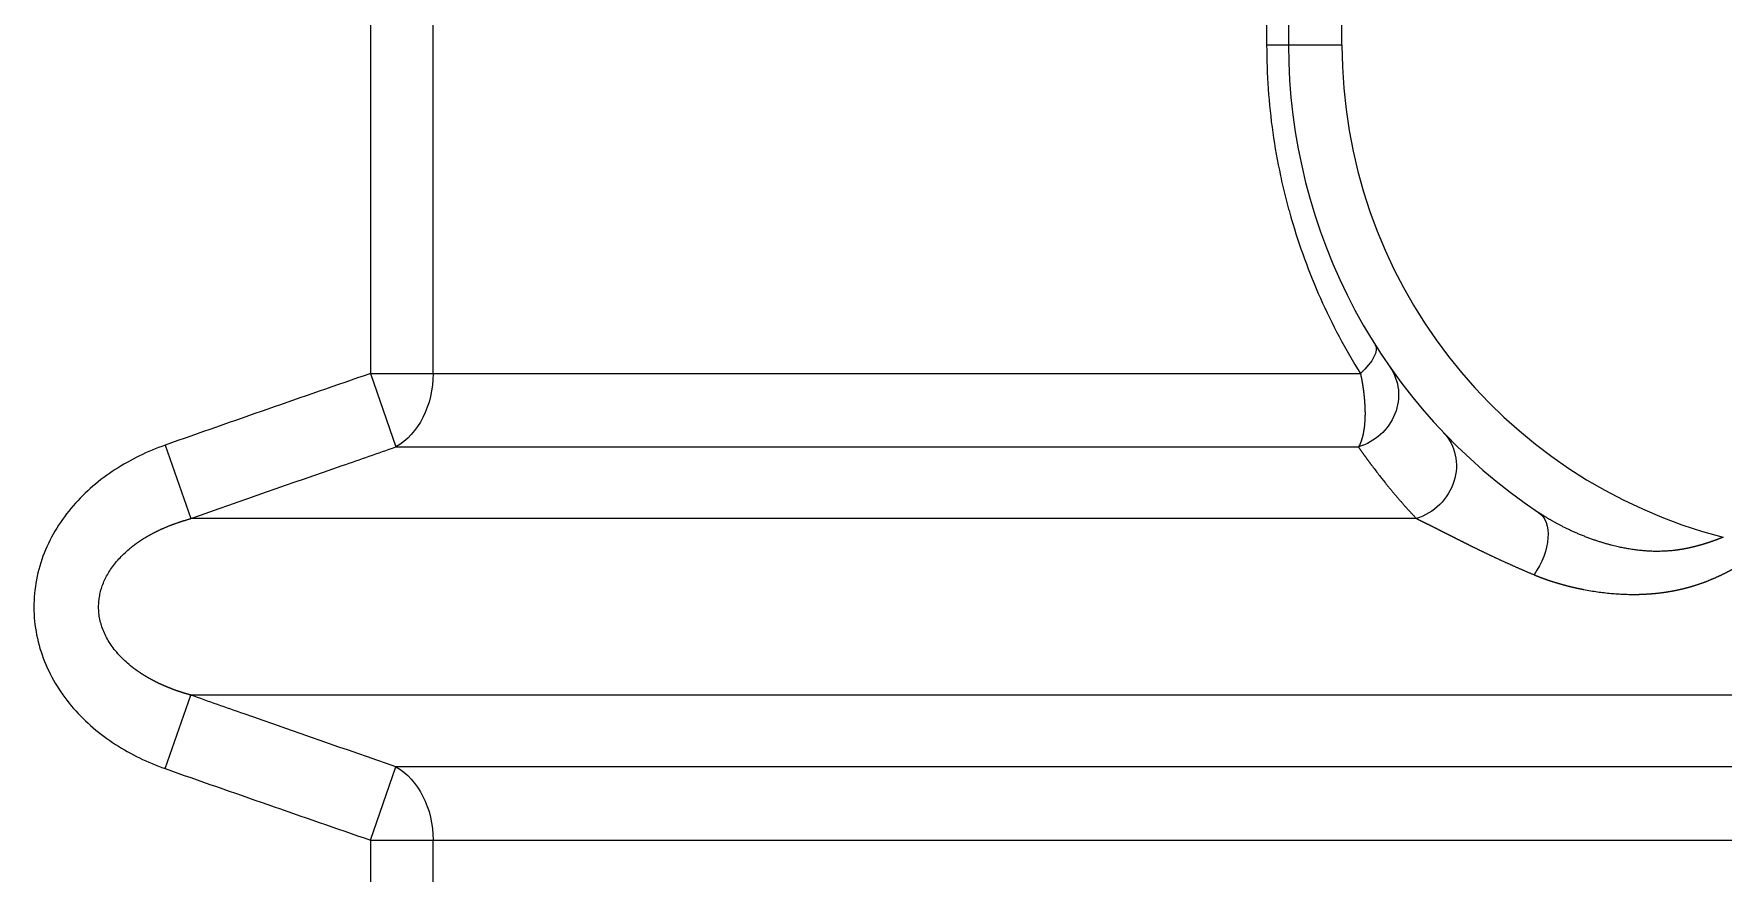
# Model space of a CAD drawing. Header units: millimetres. Extents: x 4664 to 8864, y -38 to 2932.
# Drawn here: x 7807.09 to 7834.59, y 1728.5 to 1742.15 of the extents above; entities that cross this region are included whole.
import ezdxf

# ---------------------------------------------------------------- set-up
doc = ezdxf.new("R2010")
doc.units = ezdxf.units.MM

msp = doc.modelspace()

# ---------------------------------------------------------------- linework, layer by layer
at = {"lineweight": 5}
for p, q in [((7812.571, 1747.682), (7812.571, 1736.626)), ((7813.59, 1736.626), (7813.59, 1747.682)), ((7827.159, 1742.336), (7827.159, 1741.971)), ((7827.515, 1742.336), (7827.515, 1741.971)), ((7828.385, 1741.971), (7828.385, 1742.336)), ((7828.385, 1741.971), (7827.159, 1741.971)), ((7812.571, 1736.626), (7828.686, 1736.626)), ((7812.571, 1736.626), (7812.983, 1735.431)), ((7809.227, 1735.46), (7809.648, 1734.266)), ((7812.983, 1735.431), (7828.653, 1735.431)), ((7829.596, 1734.266), (7809.648, 1734.266)), ((7809.227, 1730.198), (7809.648, 1731.393)), ((7865.931, 1731.393), (7809.648, 1731.393)), ((7812.571, 1729.033), (7812.983, 1730.228)), ((7864.958, 1730.228), (7812.983, 1730.228)), ((7812.571, 1729.033), (7812.571, 1717.977)), ((7812.571, 1729.033), (7866.152, 1729.033)), ((7813.59, 1717.977), (7813.59, 1729.033))]:
    msp.add_line(p, q, dxfattribs=at)
for radius, end in [(9.141, 236.3104), (8.271, 255.5415)]:
    msp.add_arc((7836.656, 1741.971), radius, 180, end, dxfattribs=at)
at = {"lineweight": 5, "extrusion": (0, 0, -1)}
for centre, major_axis, ratio, start_param, end_param in [((7828.19, 1736.626), (-0.736, -0.465), 0.347154, 3.141593, 4.209667), ((7828.455, 1736.227), (-0.713, -0.499), 0.935093, 3.141593, 5.057279), ((7812.571, 1736.626), (0, 1.306), 0.780444, 1.570796, 2.725761), ((7829.409, 1735.062), (-0.63, -0.601), 0.921263, 3.141593, 5.208198), ((7831.102, 1733.64), (-0.483, -0.724), 0.577181, 3.141593, 4.726892), ((7812.571, 1729.033), (0, 1.306), 0.780444, 0.415831, 1.570796)]:
    msp.add_ellipse(centre, major_axis=major_axis, ratio=ratio, start_param=start_param, end_param=end_param, dxfattribs=at)
at = {"lineweight": 5}
for points, knots in [([(7827.159, 1741.971), (7827.159, 1741.731), (7827.175, 1741.255), (7827.25, 1740.546), (7827.334, 1740.078), (7827.409, 1739.728), (7827.436, 1739.612), (7827.48, 1739.438), (7827.503, 1739.351), (7827.531, 1739.25), (7827.545, 1739.199), (7827.552, 1739.174), (7827.556, 1739.161), (7827.558, 1739.155), (7827.559, 1739.152), (7827.559, 1739.15), (7827.559, 1739.15), (7827.559, 1739.149), (7827.56, 1739.149), (7827.56, 1739.149), (7827.624, 1738.926), (7827.768, 1738.488), (7828.027, 1737.848), (7828.33, 1737.226), (7828.563, 1736.824), (7828.686, 1736.626)], [0, 0, 0, 0, 0.125, 0.25, 0.375, 0.375, 0.4375, 0.4375, 0.46875, 0.484375, 0.492188, 0.496094, 0.498047, 0.499023, 0.499512, 0.499756, 0.499878, 0.499939, 0.499939, 0.5, 0.5, 0.625, 0.75, 0.875, 1, 1, 1, 1]), ([(7828.686, 1736.626), (7828.687, 1736.624), (7828.687, 1736.621), (7828.688, 1736.616), (7828.689, 1736.611), (7828.69, 1736.606), (7828.691, 1736.6), (7828.692, 1736.595), (7828.693, 1736.59), (7828.694, 1736.585), (7828.695, 1736.58), (7828.696, 1736.575), (7828.698, 1736.569), (7828.699, 1736.564), (7828.7, 1736.559), (7828.701, 1736.554), (7828.702, 1736.548), (7828.703, 1736.543), (7828.704, 1736.538), (7828.705, 1736.532), (7828.706, 1736.527), (7828.707, 1736.522), (7828.708, 1736.516), (7828.708, 1736.511), (7828.709, 1736.505), (7828.71, 1736.5), (7828.711, 1736.494), (7828.712, 1736.489), (7828.713, 1736.483), (7828.714, 1736.477), (7828.715, 1736.472), (7828.716, 1736.466), (7828.717, 1736.461), (7828.718, 1736.455), (7828.719, 1736.449), (7828.72, 1736.443), (7828.721, 1736.438), (7828.722, 1736.432), (7828.723, 1736.426), (7828.723, 1736.42), (7828.724, 1736.415), (7828.725, 1736.409), (7828.726, 1736.403), (7828.727, 1736.397), (7828.728, 1736.391), (7828.729, 1736.385), (7828.73, 1736.379), (7828.73, 1736.374), (7828.731, 1736.368), (7828.732, 1736.362), (7828.733, 1736.356), (7828.734, 1736.35), (7828.734, 1736.344), (7828.735, 1736.338), (7828.736, 1736.332), (7828.737, 1736.326), (7828.737, 1736.319), (7828.738, 1736.313), (7828.739, 1736.307), (7828.74, 1736.301), (7828.74, 1736.295), (7828.741, 1736.289), (7828.742, 1736.283), (7828.742, 1736.277), (7828.743, 1736.27), (7828.744, 1736.264), (7828.744, 1736.258), (7828.745, 1736.252), (7828.746, 1736.245), (7828.746, 1736.239), (7828.747, 1736.233), (7828.748, 1736.227), (7828.748, 1736.22), (7828.749, 1736.214), (7828.749, 1736.208), (7828.75, 1736.201), (7828.75, 1736.195), (7828.751, 1736.189), (7828.751, 1736.182), (7828.752, 1736.176), (7828.752, 1736.17), (7828.753, 1736.163), (7828.753, 1736.157), (7828.754, 1736.15), (7828.754, 1736.144), (7828.754, 1736.137), (7828.755, 1736.131), (7828.755, 1736.125), (7828.756, 1736.118), (7828.756, 1736.112), (7828.756, 1736.105), (7828.757, 1736.099), (7828.757, 1736.092), (7828.757, 1736.086), (7828.757, 1736.079), (7828.758, 1736.073), (7828.758, 1736.066), (7828.758, 1736.06), (7828.758, 1736.053), (7828.759, 1736.047), (7828.759, 1736.04), (7828.759, 1736.034), (7828.759, 1736.027), (7828.759, 1736.021), (7828.759, 1736.014), (7828.759, 1736.008), (7828.76, 1736.001), (7828.76, 1735.995), (7828.76, 1735.988), (7828.76, 1735.982), (7828.76, 1735.975), (7828.76, 1735.969), (7828.76, 1735.962), (7828.76, 1735.956), (7828.76, 1735.949), (7828.759, 1735.943), (7828.759, 1735.936), (7828.759, 1735.93), (7828.759, 1735.923), (7828.759, 1735.917), (7828.759, 1735.904), (7828.758, 1735.884), (7828.757, 1735.859), (7828.755, 1735.835), (7828.753, 1735.812), (7828.751, 1735.789), (7828.749, 1735.768), (7828.747, 1735.747), (7828.744, 1735.728), (7828.741, 1735.709), (7828.738, 1735.691), (7828.735, 1735.674), (7828.732, 1735.657), (7828.729, 1735.641), (7828.726, 1735.626), (7828.722, 1735.612), (7828.719, 1735.599), (7828.716, 1735.586), (7828.712, 1735.574), (7828.709, 1735.562), (7828.705, 1735.551), (7828.702, 1735.541), (7828.699, 1735.531), (7828.695, 1735.522), (7828.692, 1735.513), (7828.689, 1735.505), (7828.686, 1735.497), (7828.683, 1735.49), (7828.68, 1735.483), (7828.677, 1735.476), (7828.674, 1735.471), (7828.672, 1735.465), (7828.669, 1735.46), (7828.667, 1735.455), (7828.665, 1735.451), (7828.662, 1735.447), (7828.66, 1735.443), (7828.658, 1735.439), (7828.657, 1735.436), (7828.655, 1735.434), (7828.654, 1735.432), (7828.653, 1735.431)], [0, 0, 0, 0, 0.003244, 0.006503, 0.009779, 0.013071, 0.016378, 0.019702, 0.023042, 0.026398, 0.02977, 0.033158, 0.036562, 0.039983, 0.043419, 0.046872, 0.05034, 0.053825, 0.057326, 0.060843, 0.064376, 0.067925, 0.07149, 0.075071, 0.078669, 0.082282, 0.085912, 0.089558, 0.09322, 0.096898, 0.100593, 0.104303, 0.10803, 0.111772, 0.115531, 0.119306, 0.123098, 0.126905, 0.130729, 0.134568, 0.138424, 0.142296, 0.146185, 0.150089, 0.15401, 0.157947, 0.1619, 0.165869, 0.169854, 0.173856, 0.177874, 0.181908, 0.185958, 0.190024, 0.194107, 0.198206, 0.202321, 0.206452, 0.2106, 0.214764, 0.218944, 0.22314, 0.227352, 0.231581, 0.235826, 0.240087, 0.244364, 0.248658, 0.252968, 0.257294, 0.261636, 0.265995, 0.27037, 0.274761, 0.279168, 0.283592, 0.288032, 0.292488, 0.296961, 0.301449, 0.305954, 0.310475, 0.315013, 0.319567, 0.324137, 0.328723, 0.333326, 0.337945, 0.34258, 0.347232, 0.351899, 0.356584, 0.361284, 0.366001, 0.370734, 0.375483, 0.380248, 0.38503, 0.389829, 0.394643, 0.399474, 0.404321, 0.409185, 0.414064, 0.41896, 0.423873, 0.428802, 0.433747, 0.438708, 0.443686, 0.44868, 0.45369, 0.458717, 0.46376, 0.468819, 0.473895, 0.478987, 0.484096, 0.48922, 0.494361, 0.499519, 0.520475, 0.540999, 0.56109, 0.580748, 0.599973, 0.618766, 0.637125, 0.655052, 0.672546, 0.689607, 0.706235, 0.72243, 0.738192, 0.753521, 0.768417, 0.78288, 0.79691, 0.810507, 0.82367, 0.836401, 0.848698, 0.860561, 0.871992, 0.882989, 0.893553, 0.903684, 0.913381, 0.922645, 0.931475, 0.939872, 0.947835, 0.955365, 0.962462, 0.969125, 0.975355, 0.981151, 0.986513, 0.991442, 0.995938, 1, 1, 1, 1]), ([(7809.227, 1735.46), (7808.941, 1735.36), (7808.666, 1735.227), (7808.161, 1734.898), (7807.928, 1734.701), (7807.533, 1734.245), (7807.37, 1733.984), (7807.149, 1733.425), (7807.09, 1733.121), (7807.092, 1732.522), (7807.153, 1732.218), (7807.376, 1731.665), (7807.54, 1731.404), (7807.934, 1730.952), (7808.168, 1730.755), (7808.672, 1730.429), (7808.941, 1730.299), (7809.227, 1730.198)], [0, 0, 0, 0, 0.125, 0.125, 0.25, 0.25, 0.375, 0.375, 0.5, 0.5, 0.625, 0.625, 0.75, 0.75, 0.875, 0.875, 1, 1, 1, 1]), ([(7809.648, 1734.266), (7810.469, 1734.556), (7811.29, 1734.844), (7812.402, 1735.23), (7812.693, 1735.331), (7812.983, 1735.431)], [0, 0, 0, 0, 0.739335, 0.739335, 1, 1, 1, 1]), ([(7828.653, 1735.431), (7828.656, 1735.427), (7828.661, 1735.42), (7828.669, 1735.408), (7828.677, 1735.397), (7828.685, 1735.386), (7828.693, 1735.374), (7828.701, 1735.363), (7828.708, 1735.352), (7828.716, 1735.342), (7828.724, 1735.331), (7828.731, 1735.32), (7828.739, 1735.31), (7828.746, 1735.299), (7828.754, 1735.289), (7828.761, 1735.279), (7828.768, 1735.268), (7828.775, 1735.258), (7828.783, 1735.248), (7828.79, 1735.239), (7828.797, 1735.229), (7828.804, 1735.219), (7828.811, 1735.21), (7828.818, 1735.2), (7828.825, 1735.191), (7828.832, 1735.181), (7828.838, 1735.172), (7828.845, 1735.163), (7828.852, 1735.154), (7828.858, 1735.145), (7828.882, 1735.114), (7828.922, 1735.06), (7828.98, 1734.986), (7829.036, 1734.914), (7829.079, 1734.859), (7829.11, 1734.822), (7829.128, 1734.799), (7829.146, 1734.777), (7829.165, 1734.755), (7829.183, 1734.733), (7829.201, 1734.711), (7829.219, 1734.689), (7829.237, 1734.668), (7829.255, 1734.646), (7829.274, 1734.625), (7829.292, 1734.604), (7829.31, 1734.583), (7829.328, 1734.562), (7829.346, 1734.541), (7829.364, 1734.521), (7829.382, 1734.5), (7829.4, 1734.48), (7829.418, 1734.46), (7829.436, 1734.44), (7829.454, 1734.42), (7829.472, 1734.4), (7829.49, 1734.381), (7829.508, 1734.361), (7829.525, 1734.342), (7829.543, 1734.323), (7829.561, 1734.304), (7829.579, 1734.285), (7829.59, 1734.272), (7829.596, 1734.266)], [0, 0, 0, 0, 0.009764, 0.019446, 0.029047, 0.038567, 0.048006, 0.057363, 0.066639, 0.075833, 0.084946, 0.093978, 0.102927, 0.111796, 0.120582, 0.129287, 0.13791, 0.146451, 0.154911, 0.163288, 0.171584, 0.179798, 0.18793, 0.19598, 0.203948, 0.211834, 0.219638, 0.227359, 0.234999, 0.242556, 0.250031, 0.315962, 0.379605, 0.440952, 0.499997, 0.519308, 0.538513, 0.557611, 0.576601, 0.595485, 0.614261, 0.63293, 0.651491, 0.669945, 0.688291, 0.70653, 0.72466, 0.742683, 0.760598, 0.778404, 0.796102, 0.813692, 0.831173, 0.848546, 0.86581, 0.882965, 0.900012, 0.916949, 0.933778, 0.950497, 0.967108, 0.983608, 1, 1, 1, 1]), ([(7809.648, 1731.393), (7809.645, 1731.394), (7809.639, 1731.395), (7809.63, 1731.397), (7809.622, 1731.4), (7809.613, 1731.402), (7809.605, 1731.405), (7809.597, 1731.407), (7809.588, 1731.41), (7809.58, 1731.412), (7809.571, 1731.414), (7809.563, 1731.417), (7809.555, 1731.419), (7809.546, 1731.422), (7809.538, 1731.425), (7809.53, 1731.427), (7809.522, 1731.43), (7809.513, 1731.432), (7809.505, 1731.435), (7809.497, 1731.437), (7809.489, 1731.44), (7809.481, 1731.443), (7809.473, 1731.445), (7809.465, 1731.448), (7809.457, 1731.451), (7809.449, 1731.453), (7809.441, 1731.456), (7809.433, 1731.459), (7809.425, 1731.462), (7809.417, 1731.464), (7809.409, 1731.467), (7809.401, 1731.47), (7809.393, 1731.473), (7809.385, 1731.476), (7809.378, 1731.478), (7809.37, 1731.481), (7809.362, 1731.484), (7809.354, 1731.487), (7809.347, 1731.49), (7809.339, 1731.493), (7809.331, 1731.496), (7809.324, 1731.499), (7809.316, 1731.502), (7809.309, 1731.505), (7809.301, 1731.508), (7809.294, 1731.511), (7809.286, 1731.514), (7809.279, 1731.517), (7809.271, 1731.52), (7809.264, 1731.523), (7809.257, 1731.526), (7809.249, 1731.529), (7809.242, 1731.532), (7809.235, 1731.535), (7809.227, 1731.538), (7809.22, 1731.541), (7809.213, 1731.544), (7809.206, 1731.547), (7809.199, 1731.551), (7809.192, 1731.554), (7809.184, 1731.557), (7809.177, 1731.56), (7809.17, 1731.563), (7809.163, 1731.567), (7809.156, 1731.57), (7809.149, 1731.573), (7809.142, 1731.576), (7809.135, 1731.579), (7809.128, 1731.583), (7809.122, 1731.586), (7809.115, 1731.589), (7809.108, 1731.593), (7809.101, 1731.596), (7809.094, 1731.599), (7809.088, 1731.603), (7809.081, 1731.606), (7809.074, 1731.609), (7809.068, 1731.613), (7809.061, 1731.616), (7809.054, 1731.619), (7809.048, 1731.623), (7809.041, 1731.626), (7809.035, 1731.63), (7809.028, 1731.633), (7809.022, 1731.636), (7809.015, 1731.64), (7809.009, 1731.643), (7809.002, 1731.647), (7808.996, 1731.65), (7808.99, 1731.654), (7808.983, 1731.657), (7808.977, 1731.661), (7808.971, 1731.664), (7808.964, 1731.668), (7808.958, 1731.671), (7808.952, 1731.675), (7808.946, 1731.678), (7808.94, 1731.682), (7808.934, 1731.686), (7808.928, 1731.689), (7808.921, 1731.693), (7808.915, 1731.696), (7808.909, 1731.7), (7808.903, 1731.704), (7808.898, 1731.707), (7808.892, 1731.711), (7808.886, 1731.714), (7808.88, 1731.718), (7808.874, 1731.722), (7808.868, 1731.725), (7808.862, 1731.729), (7808.857, 1731.733), (7808.851, 1731.736), (7808.845, 1731.74), (7808.839, 1731.744), (7808.834, 1731.747), (7808.828, 1731.751), (7808.822, 1731.755), (7808.817, 1731.759), (7808.811, 1731.762), (7808.806, 1731.766), (7808.8, 1731.77), (7808.795, 1731.774), (7808.789, 1731.777), (7808.784, 1731.781), (7808.779, 1731.785), (7808.773, 1731.789), (7808.768, 1731.792), (7808.762, 1731.796), (7808.757, 1731.8), (7808.752, 1731.804), (7808.747, 1731.808), (7808.741, 1731.811), (7808.736, 1731.815), (7808.731, 1731.819), (7808.726, 1731.823), (7808.721, 1731.827), (7808.716, 1731.831), (7808.711, 1731.834), (7808.706, 1731.838), (7808.701, 1731.842), (7808.696, 1731.846), (7808.691, 1731.85), (7808.686, 1731.854), (7808.681, 1731.858), (7808.676, 1731.861), (7808.671, 1731.865), (7808.634, 1731.895), (7808.568, 1731.953), (7808.479, 1732.042), (7808.4, 1732.135), (7808.332, 1732.23), (7808.274, 1732.327), (7808.227, 1732.426), (7808.19, 1732.526), (7808.164, 1732.627), (7808.148, 1732.728), (7808.143, 1732.826), (7808.148, 1732.921), (7808.161, 1733.013), (7808.182, 1733.105), (7808.212, 1733.196), (7808.251, 1733.286), (7808.299, 1733.375), (7808.355, 1733.462), (7808.42, 1733.548), (7808.493, 1733.631), (7808.575, 1733.712), (7808.637, 1733.765), (7808.674, 1733.795), (7808.683, 1733.803), (7808.693, 1733.811), (7808.703, 1733.818), (7808.712, 1733.826), (7808.722, 1733.833), (7808.732, 1733.841), (7808.742, 1733.848), (7808.753, 1733.855), (7808.763, 1733.863), (7808.773, 1733.87), (7808.784, 1733.878), (7808.795, 1733.885), (7808.805, 1733.892), (7808.816, 1733.9), (7808.827, 1733.907), (7808.838, 1733.914), (7808.849, 1733.921), (7808.86, 1733.928), (7808.872, 1733.936), (7808.883, 1733.943), (7808.895, 1733.95), (7808.906, 1733.957), (7808.918, 1733.964), (7808.93, 1733.971), (7808.942, 1733.978), (7808.954, 1733.985), (7808.966, 1733.992), (7808.978, 1733.999), (7808.991, 1734.005), (7809.003, 1734.012), (7809.015, 1734.019), (7809.028, 1734.026), (7809.041, 1734.032), (7809.054, 1734.039), (7809.067, 1734.046), (7809.08, 1734.052), (7809.093, 1734.059), (7809.106, 1734.065), (7809.119, 1734.072), (7809.133, 1734.078), (7809.146, 1734.084), (7809.16, 1734.091), (7809.174, 1734.097), (7809.187, 1734.103), (7809.201, 1734.109), (7809.215, 1734.115), (7809.23, 1734.121), (7809.244, 1734.128), (7809.258, 1734.134), (7809.272, 1734.139), (7809.287, 1734.145), (7809.302, 1734.151), (7809.316, 1734.157), (7809.331, 1734.163), (7809.346, 1734.168), (7809.361, 1734.174), (7809.376, 1734.18), (7809.391, 1734.185), (7809.407, 1734.191), (7809.422, 1734.196), (7809.438, 1734.201), (7809.453, 1734.207), (7809.469, 1734.212), (7809.485, 1734.217), (7809.5, 1734.222), (7809.516, 1734.227), (7809.533, 1734.232), (7809.549, 1734.237), (7809.565, 1734.242), (7809.581, 1734.247), (7809.598, 1734.252), (7809.614, 1734.257), (7809.631, 1734.261), (7809.642, 1734.264), (7809.648, 1734.266)], [0, 0, 0, 0, 0.002031, 0.004058, 0.006081, 0.008099, 0.010112, 0.012121, 0.014125, 0.016125, 0.01812, 0.02011, 0.022096, 0.024078, 0.026055, 0.028027, 0.029995, 0.031959, 0.033918, 0.035872, 0.037822, 0.039767, 0.041708, 0.043644, 0.045576, 0.047503, 0.049426, 0.051344, 0.053258, 0.055167, 0.057072, 0.058972, 0.060867, 0.062759, 0.064645, 0.066527, 0.068405, 0.070278, 0.072147, 0.074011, 0.075871, 0.077726, 0.079577, 0.081423, 0.083265, 0.085102, 0.086935, 0.088763, 0.090587, 0.092406, 0.094221, 0.096032, 0.097838, 0.099639, 0.101436, 0.103229, 0.105017, 0.106801, 0.10858, 0.110355, 0.112125, 0.113891, 0.115652, 0.11741, 0.119162, 0.12091, 0.122654, 0.124393, 0.126128, 0.127859, 0.129585, 0.131306, 0.133023, 0.134736, 0.136444, 0.138148, 0.139848, 0.141543, 0.143234, 0.14492, 0.146602, 0.14828, 0.149953, 0.151622, 0.153286, 0.154946, 0.156602, 0.158253, 0.1599, 0.161543, 0.163181, 0.164815, 0.166444, 0.168069, 0.16969, 0.171306, 0.172919, 0.174526, 0.17613, 0.177729, 0.179324, 0.180914, 0.1825, 0.184082, 0.18566, 0.187233, 0.188802, 0.190366, 0.191927, 0.193483, 0.195034, 0.196582, 0.198125, 0.199664, 0.201199, 0.202729, 0.204255, 0.205777, 0.207295, 0.208808, 0.210317, 0.211822, 0.213323, 0.214819, 0.216311, 0.217799, 0.219283, 0.220763, 0.222238, 0.223709, 0.225176, 0.226639, 0.228097, 0.229552, 0.231002, 0.232448, 0.23389, 0.235328, 0.236761, 0.238191, 0.239616, 0.241037, 0.242454, 0.243867, 0.245276, 0.246681, 0.248081, 0.249478, 0.27888, 0.307059, 0.334092, 0.360063, 0.385072, 0.409228, 0.432657, 0.455495, 0.477889, 0.499996, 0.520039, 0.540307, 0.560919, 0.581985, 0.603612, 0.625896, 0.648924, 0.672776, 0.697522, 0.723225, 0.74994, 0.752666, 0.755408, 0.758166, 0.760939, 0.763728, 0.766533, 0.769354, 0.772191, 0.775043, 0.777912, 0.780797, 0.783698, 0.786614, 0.789547, 0.792496, 0.795462, 0.798443, 0.801441, 0.804455, 0.807486, 0.810532, 0.813596, 0.816675, 0.819771, 0.822884, 0.826013, 0.829158, 0.83232, 0.835499, 0.838694, 0.841906, 0.845135, 0.84838, 0.851642, 0.854921, 0.858216, 0.861528, 0.864857, 0.868203, 0.871566, 0.874945, 0.878342, 0.881755, 0.885185, 0.888632, 0.892097, 0.895578, 0.899076, 0.902591, 0.906123, 0.909672, 0.913238, 0.916822, 0.920422, 0.924039, 0.927674, 0.931326, 0.934994, 0.93868, 0.942384, 0.946104, 0.949842, 0.953596, 0.957368, 0.961158, 0.964964, 0.968788, 0.972629, 0.976487, 0.980363, 0.984255, 0.988166, 0.992093, 0.996038, 1, 1, 1, 1]), ([(7829.596, 1734.266), (7829.598, 1734.265), (7829.601, 1734.264), (7829.606, 1734.261), (7829.611, 1734.259), (7829.615, 1734.257), (7829.62, 1734.255), (7829.625, 1734.252), (7829.63, 1734.25), (7829.635, 1734.248), (7829.64, 1734.245), (7829.645, 1734.243), (7829.65, 1734.24), (7829.655, 1734.238), (7829.66, 1734.236), (7829.665, 1734.233), (7829.67, 1734.231), (7829.675, 1734.228), (7829.68, 1734.226), (7829.685, 1734.223), (7829.69, 1734.221), (7829.696, 1734.218), (7829.701, 1734.216), (7829.706, 1734.213), (7829.711, 1734.211), (7829.717, 1734.208), (7829.722, 1734.205), (7829.727, 1734.203), (7829.733, 1734.2), (7829.738, 1734.197), (7829.744, 1734.195), (7829.749, 1734.192), (7829.755, 1734.189), (7829.76, 1734.187), (7829.766, 1734.184), (7829.771, 1734.181), (7829.777, 1734.178), (7829.782, 1734.176), (7829.788, 1734.173), (7829.794, 1734.17), (7829.799, 1734.167), (7829.805, 1734.164), (7829.811, 1734.161), (7829.816, 1734.158), (7829.822, 1734.156), (7829.828, 1734.153), (7829.834, 1734.15), (7829.84, 1734.147), (7829.846, 1734.144), (7829.852, 1734.141), (7829.857, 1734.138), (7829.863, 1734.135), (7829.869, 1734.132), (7829.875, 1734.129), (7829.881, 1734.126), (7829.888, 1734.123), (7829.894, 1734.12), (7829.9, 1734.117), (7829.906, 1734.113), (7829.912, 1734.11), (7829.918, 1734.107), (7829.924, 1734.104), (7829.931, 1734.101), (7829.937, 1734.098), (7829.943, 1734.095), (7829.95, 1734.091), (7829.956, 1734.088), (7829.962, 1734.085), (7829.969, 1734.082), (7829.975, 1734.078), (7829.982, 1734.075), (7829.988, 1734.072), (7829.995, 1734.068), (7830.001, 1734.065), (7830.008, 1734.062), (7830.014, 1734.058), (7830.021, 1734.055), (7830.028, 1734.052), (7830.034, 1734.048), (7830.041, 1734.045), (7830.048, 1734.042), (7830.054, 1734.038), (7830.061, 1734.035), (7830.068, 1734.031), (7830.075, 1734.028), (7830.082, 1734.024), (7830.089, 1734.021), (7830.096, 1734.017), (7830.103, 1734.014), (7830.109, 1734.01), (7830.116, 1734.007), (7830.123, 1734.003), (7830.131, 1734), (7830.138, 1733.996), (7830.145, 1733.992), (7830.152, 1733.989), (7830.159, 1733.985), (7830.166, 1733.981), (7830.173, 1733.978), (7830.181, 1733.974), (7830.188, 1733.97), (7830.195, 1733.967), (7830.202, 1733.963), (7830.21, 1733.959), (7830.217, 1733.956), (7830.225, 1733.952), (7830.232, 1733.948), (7830.239, 1733.944), (7830.247, 1733.941), (7830.254, 1733.937), (7830.262, 1733.933), (7830.27, 1733.929), (7830.277, 1733.925), (7830.285, 1733.922), (7830.292, 1733.918), (7830.3, 1733.914), (7830.308, 1733.91), (7830.316, 1733.906), (7830.323, 1733.902), (7830.331, 1733.898), (7830.339, 1733.894), (7830.347, 1733.891), (7830.355, 1733.887), (7830.362, 1733.883), (7830.37, 1733.879), (7830.378, 1733.875), (7830.386, 1733.871), (7830.394, 1733.867), (7830.402, 1733.863), (7830.41, 1733.859), (7830.419, 1733.855), (7830.427, 1733.851), (7830.435, 1733.847), (7830.446, 1733.841), (7830.459, 1733.834), (7830.475, 1733.826), (7830.492, 1733.818), (7830.508, 1733.81), (7830.525, 1733.802), (7830.542, 1733.794), (7830.558, 1733.786), (7830.575, 1733.777), (7830.592, 1733.769), (7830.609, 1733.761), (7830.626, 1733.753), (7830.643, 1733.744), (7830.66, 1733.736), (7830.678, 1733.728), (7830.695, 1733.719), (7830.712, 1733.711), (7830.73, 1733.702), (7830.747, 1733.694), (7830.765, 1733.686), (7830.783, 1733.677), (7830.801, 1733.669), (7830.818, 1733.66), (7830.836, 1733.652), (7830.855, 1733.643), (7830.873, 1733.635), (7830.891, 1733.626), (7830.909, 1733.618), (7830.927, 1733.609), (7830.946, 1733.601), (7830.964, 1733.592), (7830.983, 1733.584), (7831.002, 1733.575), (7831.02, 1733.566), (7831.039, 1733.558), (7831.058, 1733.549), (7831.077, 1733.541), (7831.096, 1733.532), (7831.115, 1733.523), (7831.135, 1733.515), (7831.154, 1733.506), (7831.173, 1733.498), (7831.193, 1733.489), (7831.212, 1733.48), (7831.232, 1733.472), (7831.251, 1733.463), (7831.271, 1733.454), (7831.291, 1733.446), (7831.311, 1733.437), (7831.331, 1733.428), (7831.351, 1733.42), (7831.371, 1733.411), (7831.391, 1733.403), (7831.411, 1733.394), (7831.431, 1733.385), (7831.452, 1733.377), (7831.472, 1733.368), (7831.493, 1733.36), (7831.507, 1733.354), (7831.513, 1733.351)], [0, 0, 0, 0, 0.003387, 0.006779, 0.010177, 0.013582, 0.016992, 0.020408, 0.02383, 0.027258, 0.030693, 0.034133, 0.037579, 0.04103, 0.044488, 0.047952, 0.051422, 0.054898, 0.05838, 0.061868, 0.065362, 0.068862, 0.072368, 0.07588, 0.079398, 0.082922, 0.086452, 0.089988, 0.09353, 0.097078, 0.100633, 0.104193, 0.10776, 0.111332, 0.114911, 0.118495, 0.122086, 0.125683, 0.129286, 0.132895, 0.13651, 0.140131, 0.143759, 0.147392, 0.151032, 0.154678, 0.15833, 0.161988, 0.165652, 0.169322, 0.172999, 0.176681, 0.18037, 0.184065, 0.187766, 0.191473, 0.195187, 0.198907, 0.202632, 0.206365, 0.210103, 0.213847, 0.217598, 0.221355, 0.225118, 0.228887, 0.232663, 0.236444, 0.240232, 0.244026, 0.247827, 0.251633, 0.255446, 0.259265, 0.263091, 0.266922, 0.27076, 0.274605, 0.278455, 0.282312, 0.286175, 0.290044, 0.293919, 0.297801, 0.301689, 0.305584, 0.309484, 0.313391, 0.317305, 0.321224, 0.32515, 0.329082, 0.333021, 0.336966, 0.340917, 0.344874, 0.348838, 0.352808, 0.356785, 0.360768, 0.364757, 0.368752, 0.372754, 0.376762, 0.380777, 0.384798, 0.388825, 0.392859, 0.396899, 0.400945, 0.404998, 0.409057, 0.413123, 0.417195, 0.421273, 0.425358, 0.429449, 0.433546, 0.43765, 0.44176, 0.445877, 0.45, 0.454129, 0.458265, 0.462408, 0.466556, 0.470712, 0.474873, 0.479041, 0.483216, 0.487396, 0.491584, 0.495777, 0.499978, 0.508303, 0.516638, 0.524984, 0.533339, 0.541705, 0.550081, 0.558467, 0.566863, 0.575269, 0.583686, 0.592113, 0.60055, 0.608997, 0.617455, 0.625923, 0.634401, 0.64289, 0.651389, 0.659898, 0.668418, 0.676948, 0.685488, 0.694039, 0.7026, 0.711172, 0.719754, 0.728347, 0.73695, 0.745564, 0.754189, 0.762823, 0.771469, 0.780125, 0.788791, 0.797468, 0.806156, 0.814855, 0.823564, 0.832283, 0.841014, 0.849755, 0.858506, 0.867269, 0.876042, 0.884826, 0.893621, 0.902426, 0.911242, 0.920069, 0.928907, 0.937756, 0.946615, 0.955485, 0.964367, 0.973259, 0.982162, 0.991075, 1, 1, 1, 1]), ([(7834.591, 1733.962), (7834.589, 1733.961), (7834.585, 1733.959), (7834.578, 1733.957), (7834.572, 1733.954), (7834.566, 1733.952), (7834.559, 1733.95), (7834.553, 1733.947), (7834.547, 1733.945), (7834.541, 1733.942), (7834.534, 1733.94), (7834.528, 1733.938), (7834.522, 1733.935), (7834.516, 1733.933), (7834.509, 1733.93), (7834.503, 1733.928), (7834.497, 1733.926), (7834.491, 1733.924), (7834.485, 1733.921), (7834.479, 1733.919), (7834.472, 1733.917), (7834.466, 1733.915), (7834.46, 1733.912), (7834.454, 1733.91), (7834.448, 1733.908), (7834.442, 1733.906), (7834.436, 1733.904), (7834.43, 1733.902), (7834.424, 1733.899), (7834.418, 1733.897), (7834.412, 1733.895), (7834.406, 1733.893), (7834.4, 1733.891), (7834.394, 1733.889), (7834.388, 1733.887), (7834.382, 1733.885), (7834.376, 1733.883), (7834.37, 1733.881), (7834.364, 1733.879), (7834.358, 1733.877), (7834.352, 1733.875), (7834.347, 1733.873), (7834.341, 1733.871), (7834.335, 1733.869), (7834.329, 1733.867), (7834.323, 1733.866), (7834.317, 1733.864), (7834.312, 1733.862), (7834.306, 1733.86), (7834.3, 1733.858), (7834.294, 1733.856), (7834.289, 1733.855), (7834.283, 1733.853), (7834.277, 1733.851), (7834.272, 1733.849), (7834.266, 1733.848), (7834.26, 1733.846), (7834.255, 1733.844), (7834.249, 1733.843), (7834.243, 1733.841), (7834.238, 1733.839), (7834.232, 1733.838), (7834.227, 1733.836), (7834.221, 1733.834), (7834.215, 1733.833), (7834.21, 1733.831), (7834.204, 1733.83), (7834.199, 1733.828), (7834.193, 1733.827), (7834.188, 1733.825), (7834.182, 1733.824), (7834.177, 1733.822), (7834.172, 1733.821), (7834.166, 1733.819), (7834.161, 1733.818), (7834.155, 1733.816), (7834.15, 1733.815), (7834.145, 1733.814), (7834.139, 1733.812), (7834.134, 1733.811), (7834.129, 1733.809), (7834.123, 1733.808), (7834.118, 1733.807), (7834.113, 1733.806), (7834.107, 1733.804), (7834.102, 1733.803), (7834.097, 1733.802), (7834.092, 1733.8), (7834.086, 1733.799), (7834.081, 1733.798), (7834.076, 1733.797), (7834.071, 1733.795), (7834.066, 1733.794), (7834.061, 1733.793), (7834.056, 1733.792), (7834.05, 1733.791), (7834.045, 1733.79), (7834.04, 1733.789), (7834.035, 1733.787), (7834.03, 1733.786), (7834.025, 1733.785), (7834.02, 1733.784), (7834.015, 1733.783), (7834.01, 1733.782), (7834.005, 1733.781), (7834, 1733.78), (7833.995, 1733.779), (7833.99, 1733.778), (7833.986, 1733.777), (7833.981, 1733.776), (7833.976, 1733.775), (7833.971, 1733.774), (7833.966, 1733.773), (7833.961, 1733.772), (7833.956, 1733.772), (7833.952, 1733.771), (7833.947, 1733.77), (7833.942, 1733.769), (7833.937, 1733.768), (7833.933, 1733.767), (7833.928, 1733.766), (7833.923, 1733.766), (7833.919, 1733.765), (7833.914, 1733.764), (7833.909, 1733.763), (7833.905, 1733.762), (7833.9, 1733.762), (7833.895, 1733.761), (7833.891, 1733.76), (7833.886, 1733.76), (7833.882, 1733.759), (7833.877, 1733.758), (7833.873, 1733.757), (7833.868, 1733.757), (7833.864, 1733.756), (7833.859, 1733.755), (7833.855, 1733.755), (7833.85, 1733.754), (7833.846, 1733.754), (7833.841, 1733.753), (7833.837, 1733.752), (7833.832, 1733.752), (7833.828, 1733.751), (7833.824, 1733.751), (7833.819, 1733.75), (7833.815, 1733.75), (7833.811, 1733.749), (7833.796, 1733.747), (7833.77, 1733.745), (7833.734, 1733.741), (7833.697, 1733.738), (7833.66, 1733.736), (7833.623, 1733.734), (7833.585, 1733.733), (7833.546, 1733.732), (7833.508, 1733.732), (7833.469, 1733.732), (7833.43, 1733.733), (7833.39, 1733.735), (7833.35, 1733.737), (7833.31, 1733.74), (7833.269, 1733.744), (7833.228, 1733.748), (7833.187, 1733.752), (7833.145, 1733.758), (7833.103, 1733.764), (7833.061, 1733.771), (7833.02, 1733.778), (7832.98, 1733.785), (7832.941, 1733.793), (7832.9, 1733.802), (7832.857, 1733.811), (7832.812, 1733.822), (7832.765, 1733.834), (7832.717, 1733.847), (7832.667, 1733.861), (7832.615, 1733.877), (7832.561, 1733.894), (7832.505, 1733.912), (7832.448, 1733.932), (7832.39, 1733.954), (7832.33, 1733.977), (7832.279, 1733.997), (7832.24, 1734.014), (7832.211, 1734.026), (7832.183, 1734.038), (7832.156, 1734.05), (7832.129, 1734.062), (7832.103, 1734.074), (7832.078, 1734.086), (7832.053, 1734.098), (7832.029, 1734.11), (7832.005, 1734.122), (7831.982, 1734.134), (7831.959, 1734.145), (7831.937, 1734.157), (7831.915, 1734.168), (7831.894, 1734.179), (7831.874, 1734.19), (7831.854, 1734.201), (7831.835, 1734.212), (7831.816, 1734.223), (7831.798, 1734.233), (7831.78, 1734.243), (7831.763, 1734.253), (7831.746, 1734.263), (7831.73, 1734.273), (7831.714, 1734.282), (7831.699, 1734.292), (7831.685, 1734.301), (7831.67, 1734.31), (7831.657, 1734.318), (7831.644, 1734.326), (7831.631, 1734.335), (7831.619, 1734.342), (7831.607, 1734.35), (7831.596, 1734.357), (7831.589, 1734.362), (7831.585, 1734.365)], [0, 0, 0, 0, 0.002068, 0.004131, 0.00619, 0.008244, 0.010293, 0.012338, 0.014378, 0.016413, 0.018443, 0.020469, 0.02249, 0.024507, 0.026518, 0.028525, 0.030527, 0.032525, 0.034517, 0.036505, 0.038488, 0.040467, 0.04244, 0.044409, 0.046373, 0.048333, 0.050287, 0.052237, 0.054182, 0.056122, 0.058058, 0.059989, 0.061914, 0.063835, 0.065752, 0.067663, 0.06957, 0.071472, 0.073369, 0.075261, 0.077148, 0.079031, 0.080908, 0.082781, 0.084649, 0.086512, 0.08837, 0.090224, 0.092072, 0.093916, 0.095755, 0.097589, 0.099418, 0.101242, 0.103061, 0.104876, 0.106685, 0.10849, 0.110289, 0.112084, 0.113874, 0.115659, 0.117439, 0.119214, 0.120985, 0.12275, 0.12451, 0.126266, 0.128016, 0.129762, 0.131503, 0.133238, 0.134969, 0.136695, 0.138416, 0.140131, 0.141842, 0.143548, 0.145249, 0.146945, 0.148636, 0.150322, 0.152003, 0.15368, 0.155351, 0.157017, 0.158678, 0.160334, 0.161985, 0.163631, 0.165272, 0.166908, 0.168539, 0.170166, 0.171787, 0.173403, 0.175014, 0.17662, 0.17822, 0.179816, 0.181407, 0.182993, 0.184574, 0.18615, 0.18772, 0.189286, 0.190846, 0.192402, 0.193952, 0.195498, 0.197038, 0.198573, 0.200104, 0.201629, 0.203149, 0.204664, 0.206174, 0.207679, 0.209178, 0.210673, 0.212163, 0.213647, 0.215127, 0.216601, 0.21807, 0.219534, 0.220993, 0.222447, 0.223896, 0.22534, 0.226778, 0.228212, 0.22964, 0.231063, 0.232481, 0.233894, 0.235302, 0.236705, 0.238103, 0.239495, 0.240883, 0.242265, 0.243642, 0.245014, 0.246381, 0.247743, 0.249099, 0.250451, 0.261776, 0.273222, 0.284789, 0.296478, 0.30829, 0.320225, 0.332284, 0.344467, 0.356776, 0.36921, 0.38177, 0.394458, 0.407272, 0.420214, 0.433284, 0.446483, 0.45981, 0.473267, 0.486853, 0.500568, 0.512653, 0.525385, 0.538767, 0.5528, 0.567485, 0.582824, 0.598818, 0.615469, 0.632777, 0.650745, 0.669372, 0.688659, 0.708608, 0.729219, 0.750493, 0.760562, 0.77046, 0.780187, 0.789742, 0.799126, 0.808338, 0.817377, 0.826244, 0.834939, 0.843461, 0.85181, 0.859986, 0.867988, 0.875817, 0.883473, 0.890954, 0.898262, 0.905396, 0.912356, 0.919142, 0.925754, 0.932192, 0.938455, 0.944543, 0.950458, 0.956198, 0.961763, 0.967154, 0.97237, 0.977412, 0.982279, 0.986971, 0.991489, 0.995832, 1, 1, 1, 1]), ([(7831.513, 1733.351), (7831.516, 1733.35), (7831.521, 1733.348), (7831.529, 1733.345), (7831.536, 1733.341), (7831.544, 1733.338), (7831.552, 1733.335), (7831.56, 1733.332), (7831.567, 1733.329), (7831.575, 1733.326), (7831.583, 1733.323), (7831.591, 1733.32), (7831.598, 1733.317), (7831.606, 1733.314), (7831.614, 1733.311), (7831.622, 1733.308), (7831.63, 1733.305), (7831.638, 1733.302), (7831.646, 1733.299), (7831.654, 1733.296), (7831.662, 1733.293), (7831.67, 1733.29), (7831.678, 1733.287), (7831.686, 1733.284), (7831.694, 1733.281), (7831.702, 1733.279), (7831.71, 1733.276), (7831.718, 1733.273), (7831.726, 1733.27), (7831.734, 1733.267), (7831.742, 1733.264), (7831.75, 1733.262), (7831.759, 1733.259), (7831.767, 1733.256), (7831.775, 1733.253), (7831.783, 1733.251), (7831.791, 1733.248), (7831.8, 1733.245), (7831.808, 1733.243), (7831.816, 1733.24), (7831.824, 1733.237), (7831.833, 1733.235), (7831.841, 1733.232), (7831.849, 1733.229), (7831.858, 1733.227), (7831.866, 1733.224), (7831.875, 1733.222), (7831.883, 1733.219), (7831.891, 1733.217), (7831.9, 1733.214), (7831.908, 1733.212), (7831.917, 1733.209), (7831.925, 1733.207), (7831.934, 1733.204), (7831.942, 1733.202), (7831.951, 1733.199), (7831.959, 1733.197), (7831.968, 1733.195), (7831.976, 1733.192), (7831.985, 1733.19), (7831.994, 1733.188), (7832.002, 1733.185), (7832.011, 1733.183), (7832.02, 1733.181), (7832.028, 1733.178), (7832.037, 1733.176), (7832.046, 1733.174), (7832.054, 1733.172), (7832.063, 1733.169), (7832.072, 1733.167), (7832.081, 1733.165), (7832.089, 1733.163), (7832.098, 1733.161), (7832.107, 1733.158), (7832.116, 1733.156), (7832.125, 1733.154), (7832.134, 1733.152), (7832.142, 1733.15), (7832.151, 1733.148), (7832.16, 1733.146), (7832.169, 1733.144), (7832.178, 1733.142), (7832.187, 1733.14), (7832.196, 1733.138), (7832.205, 1733.136), (7832.214, 1733.134), (7832.223, 1733.132), (7832.232, 1733.13), (7832.241, 1733.128), (7832.25, 1733.126), (7832.259, 1733.124), (7832.268, 1733.122), (7832.277, 1733.12), (7832.286, 1733.119), (7832.296, 1733.117), (7832.305, 1733.115), (7832.314, 1733.113), (7832.357, 1733.105), (7832.433, 1733.091), (7832.542, 1733.074), (7832.652, 1733.06), (7832.761, 1733.048), (7832.869, 1733.04), (7832.976, 1733.034), (7833.083, 1733.032), (7833.16, 1733.032), (7833.205, 1733.033), (7833.221, 1733.033), (7833.236, 1733.033), (7833.251, 1733.034), (7833.266, 1733.034), (7833.281, 1733.035), (7833.296, 1733.036), (7833.311, 1733.036), (7833.326, 1733.037), (7833.341, 1733.038), (7833.356, 1733.039), (7833.371, 1733.04), (7833.385, 1733.041), (7833.4, 1733.042), (7833.415, 1733.043), (7833.43, 1733.044), (7833.444, 1733.045), (7833.459, 1733.046), (7833.474, 1733.048), (7833.488, 1733.049), (7833.503, 1733.051), (7833.517, 1733.052), (7833.532, 1733.054), (7833.546, 1733.055), (7833.561, 1733.057), (7833.575, 1733.059), (7833.59, 1733.061), (7833.604, 1733.062), (7833.618, 1733.064), (7833.632, 1733.066), (7833.647, 1733.068), (7833.661, 1733.07), (7833.675, 1733.073), (7833.689, 1733.075), (7833.703, 1733.077), (7833.717, 1733.079), (7833.731, 1733.082), (7833.745, 1733.084), (7833.759, 1733.087), (7833.773, 1733.089), (7833.787, 1733.092), (7833.801, 1733.095), (7833.815, 1733.097), (7833.829, 1733.1), (7833.842, 1733.103), (7833.856, 1733.106), (7833.87, 1733.109), (7833.884, 1733.112), (7833.897, 1733.115), (7833.911, 1733.118), (7833.924, 1733.122), (7833.938, 1733.125), (7833.951, 1733.128), (7833.965, 1733.132), (7833.978, 1733.135), (7833.992, 1733.138), (7834.005, 1733.142), (7834.019, 1733.146), (7834.032, 1733.149), (7834.045, 1733.153), (7834.059, 1733.157), (7834.072, 1733.161), (7834.085, 1733.165), (7834.098, 1733.169), (7834.112, 1733.173), (7834.125, 1733.177), (7834.138, 1733.181), (7834.151, 1733.185), (7834.164, 1733.189), (7834.177, 1733.193), (7834.19, 1733.198), (7834.203, 1733.202), (7834.216, 1733.207), (7834.229, 1733.211), (7834.242, 1733.216), (7834.255, 1733.22), (7834.268, 1733.225), (7834.28, 1733.23), (7834.293, 1733.234), (7834.306, 1733.239), (7834.319, 1733.244), (7834.332, 1733.249), (7834.344, 1733.254), (7834.357, 1733.259), (7834.37, 1733.264), (7834.382, 1733.269), (7834.395, 1733.275), (7834.407, 1733.28), (7834.42, 1733.285), (7834.433, 1733.291), (7834.445, 1733.296), (7834.458, 1733.301), (7834.47, 1733.307), (7834.483, 1733.313), (7834.495, 1733.318), (7834.507, 1733.324), (7834.52, 1733.33), (7834.532, 1733.335), (7834.545, 1733.341), (7834.557, 1733.347), (7834.569, 1733.353), (7834.581, 1733.359), (7834.594, 1733.365), (7834.606, 1733.371), (7834.618, 1733.377), (7834.63, 1733.383), (7834.643, 1733.389), (7834.655, 1733.396), (7834.667, 1733.402), (7834.679, 1733.408), (7834.691, 1733.415), (7834.703, 1733.421), (7834.715, 1733.427), (7834.728, 1733.434), (7834.74, 1733.44), (7834.752, 1733.447), (7834.764, 1733.454), (7834.776, 1733.46), (7834.788, 1733.467), (7834.8, 1733.474), (7834.812, 1733.481), (7834.824, 1733.487), (7834.836, 1733.494), (7834.848, 1733.501), (7834.859, 1733.508), (7834.871, 1733.515), (7834.883, 1733.522), (7834.895, 1733.529), (7834.907, 1733.536), (7834.919, 1733.544), (7834.931, 1733.551), (7834.939, 1733.556), (7834.943, 1733.558)], [0, 0, 0, 0, 0.002507, 0.005016, 0.007526, 0.010038, 0.012552, 0.015067, 0.017584, 0.020103, 0.022624, 0.025146, 0.027671, 0.030197, 0.032725, 0.035254, 0.037786, 0.040319, 0.042854, 0.045391, 0.047929, 0.05047, 0.053013, 0.055557, 0.058103, 0.060651, 0.063201, 0.065753, 0.068307, 0.070863, 0.07342, 0.07598, 0.078542, 0.081105, 0.083671, 0.086238, 0.088808, 0.091379, 0.093953, 0.096528, 0.099106, 0.101685, 0.104267, 0.10685, 0.109436, 0.112024, 0.114614, 0.117205, 0.119799, 0.122396, 0.124994, 0.127594, 0.130197, 0.132801, 0.135408, 0.138017, 0.140628, 0.143241, 0.145856, 0.148474, 0.151094, 0.153716, 0.15634, 0.158966, 0.161595, 0.164226, 0.166859, 0.169494, 0.172131, 0.174771, 0.177413, 0.180058, 0.182705, 0.185354, 0.188005, 0.190658, 0.193314, 0.195973, 0.198633, 0.201296, 0.203961, 0.206629, 0.209299, 0.211972, 0.214646, 0.217323, 0.220003, 0.222685, 0.225369, 0.228056, 0.230746, 0.233437, 0.236131, 0.238828, 0.241527, 0.244229, 0.246933, 0.249639, 0.282019, 0.314044, 0.34573, 0.377091, 0.408141, 0.438899, 0.469379, 0.499599, 0.503922, 0.508233, 0.512533, 0.516822, 0.521101, 0.525368, 0.529625, 0.533871, 0.538107, 0.542332, 0.546546, 0.55075, 0.554944, 0.559127, 0.5633, 0.567463, 0.571615, 0.575758, 0.57989, 0.584013, 0.588125, 0.592228, 0.596321, 0.600404, 0.604477, 0.608541, 0.612595, 0.61664, 0.620675, 0.624701, 0.628718, 0.632725, 0.636723, 0.640712, 0.644692, 0.648663, 0.652626, 0.656579, 0.660524, 0.664459, 0.668387, 0.672305, 0.676216, 0.680117, 0.684011, 0.687896, 0.691773, 0.695642, 0.699503, 0.703356, 0.707201, 0.711038, 0.714867, 0.718689, 0.722503, 0.726309, 0.730108, 0.7339, 0.737684, 0.741461, 0.745231, 0.748994, 0.75275, 0.7565, 0.760242, 0.763977, 0.767706, 0.771428, 0.775144, 0.778854, 0.782557, 0.786253, 0.789944, 0.793628, 0.797307, 0.80098, 0.804646, 0.808307, 0.811963, 0.815613, 0.819257, 0.822896, 0.82653, 0.830158, 0.833781, 0.8374, 0.841013, 0.844622, 0.848225, 0.851824, 0.855419, 0.859009, 0.862594, 0.866175, 0.869752, 0.873325, 0.876894, 0.880459, 0.88402, 0.887577, 0.891131, 0.894681, 0.898227, 0.90177, 0.90531, 0.908847, 0.912381, 0.915911, 0.919439, 0.922964, 0.926486, 0.930006, 0.933523, 0.937037, 0.94055, 0.94406, 0.947568, 0.951074, 0.954578, 0.95808, 0.96158, 0.965079, 0.968577, 0.972073, 0.975567, 0.97906, 0.982553, 0.986044, 0.989534, 0.993023, 0.996512, 1, 1, 1, 1]), ([(7812.983, 1730.228), (7812.16, 1730.512), (7811.338, 1730.799), (7810.227, 1731.189), (7809.937, 1731.291), (7809.648, 1731.393)], [0, 0, 0, 0, 0.739335, 0.739335, 1, 1, 1, 1])]:
    msp.add_open_spline(points, degree=3, knots=knots, dxfattribs=at)
for points in [[(7812.571, 1736.626), (7811.455, 1736.241), (7810.34, 1735.853), (7809.227, 1735.46)], [(7809.227, 1730.198), (7810.34, 1729.806), (7811.455, 1729.418), (7812.571, 1729.033)]]:
    msp.add_open_spline(points, degree=3, dxfattribs=at)

doc.saveas('drawing.dxf')
